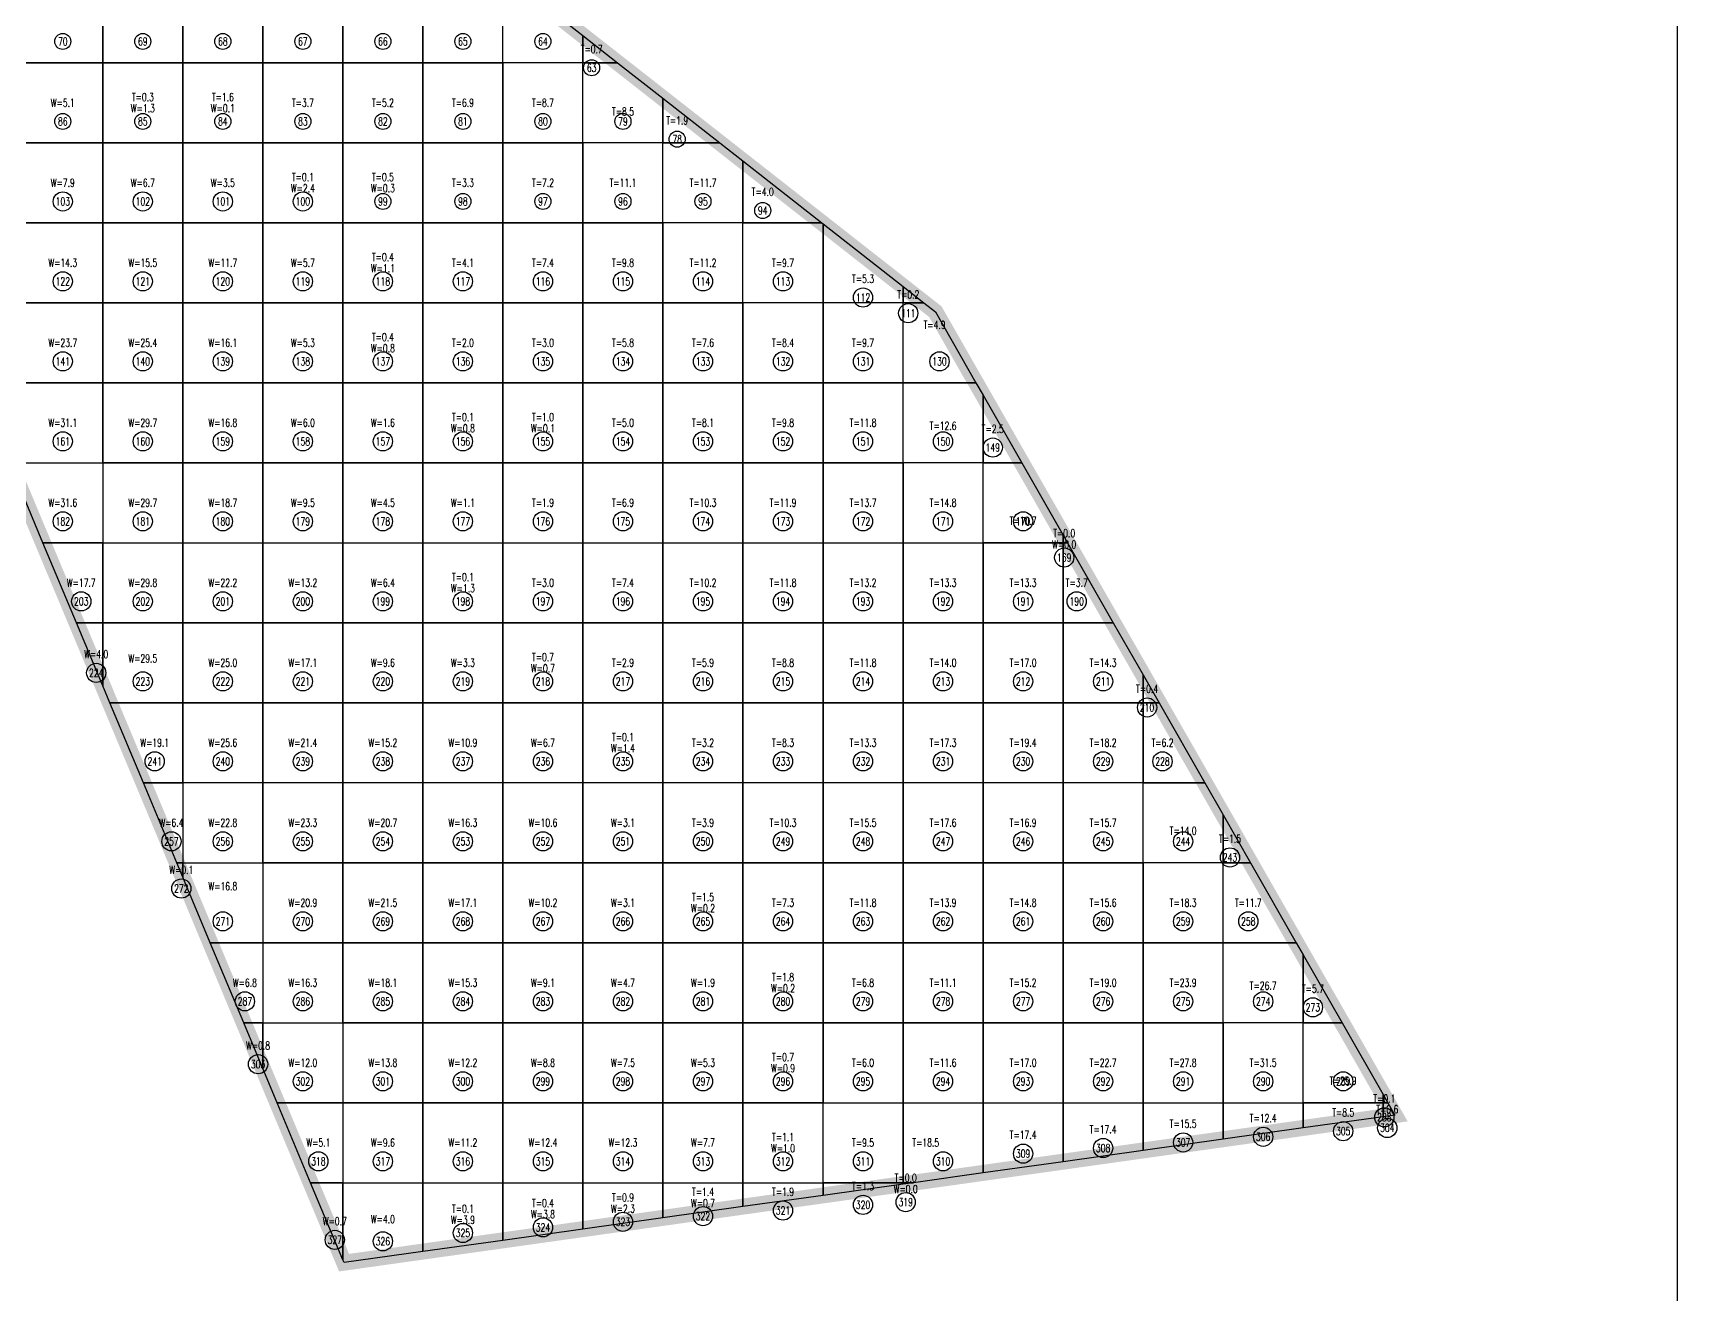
# Model space of a CAD drawing. Extents: x 4283 to 40403, y 1134 to 1764.
# Drawn here: x 12807.8 to 12893.5, y 1575.3 to 1641 of the extents above; entities that cross this region are included whole.
import ezdxf
from ezdxf.enums import TextEntityAlignment as Align

# ---------------------------------------------------------------- set-up
doc = ezdxf.new("R2010")
doc.units = 0
for name, color, linetype in [('tdz_14-1方格网', 2, 'Continuous'), ('tdz_14-1方格网计算', 7, 'Continuous'), ('tdz_土方计算图', 7, 'Continuous'), ('tdz_格田', 6, 'Continuous')]:
    doc.layers.add(name, color=color, linetype=linetype)
doc.styles.add('GLandNum', font='txt_____.ttf', dxfattribs={"width": 0.7, "height": 0.5})

msp = doc.modelspace()

# ---------------------------------------------------------------- linework, layer by layer
at = {"layer": 'tdz_14-1方格网', "linetype": 'Continuous'}
for points in [[(12807.322, 1643.579, 2840.666), (12807.322, 1639.413, 2840.784), (12811.489, 1639.413, 2840.439), (12811.489, 1643.579, 2840.263)], [(12811.489, 1643.579, 2840.263), (12811.489, 1639.413, 2840.439), (12815.656, 1639.413, 2840.167), (12815.656, 1643.579, 2839.931)], [(12815.656, 1643.579, 2839.931), (12815.656, 1639.413, 2840.167), (12819.822, 1639.413, 2839.972), (12819.822, 1643.579, 2839.815)], [(12819.822, 1643.579, 2839.815), (12819.822, 1639.413, 2839.972), (12823.989, 1639.413, 2839.722), (12823.989, 1643.579, 2839.669)], [(12823.989, 1643.579, 2839.669), (12823.989, 1639.413, 2839.722), (12828.156, 1639.413, 2839.494), (12828.156, 1643.579, 2839.309)], [(12828.156, 1643.579, 2839.309), (12828.156, 1639.413, 2839.494), (12832.322, 1639.413, 2839.342), (12832.322, 1643.579, 2839.23)], [(12836.489, 1640.828, 2839.256), (12836.489, 1639.413, 2839.215), (12832.322, 1639.413, 2839.342), (12832.322, 1643.579, 2839.23), (12832.979, 1643.579, 2839.288)], [(12838.295, 1639.413, 2839.23), (12836.489, 1639.413, 2839.215), (12836.489, 1640.828, 2839.256)], [(12807.322, 1639.413, 2840.784), (12807.322, 1635.246, 2840.942), (12811.489, 1635.246, 2840.775), (12811.489, 1639.413, 2840.439)], [(12811.489, 1639.413, 2840.439), (12811.489, 1635.246, 2840.775), (12815.656, 1635.246, 2840.502), (12815.656, 1639.413, 2840.167)], [(12815.656, 1639.413, 2840.167), (12815.656, 1635.246, 2840.502), (12819.822, 1635.246, 2840.26), (12819.822, 1639.413, 2839.972)], [(12819.822, 1639.413, 2839.972), (12819.822, 1635.246, 2840.26), (12823.989, 1635.246, 2840.135), (12823.989, 1639.413, 2839.722)], [(12823.989, 1639.413, 2839.722), (12823.989, 1635.246, 2840.135), (12828.156, 1635.246, 2839.988), (12828.156, 1639.413, 2839.494)], [(12828.156, 1639.413, 2839.494), (12828.156, 1635.246, 2839.988), (12832.322, 1635.246, 2839.729), (12832.322, 1639.413, 2839.342)], [(12832.322, 1639.413, 2839.342), (12832.322, 1635.246, 2839.729), (12836.489, 1635.246, 2839.469), (12836.489, 1639.413, 2839.215)], [(12840.656, 1637.562, 2839.227), (12840.656, 1635.246, 2839.201), (12836.489, 1635.246, 2839.469), (12836.489, 1639.413, 2839.215), (12838.295, 1639.413, 2839.23)], [(12843.611, 1635.246, 2839.215), (12840.656, 1635.246, 2839.201), (12840.656, 1637.562, 2839.227)], [(12807.322, 1635.246, 2840.942), (12807.322, 1631.079, 2841.167), (12811.489, 1631.079, 2841.09), (12811.489, 1635.246, 2840.775)], [(12811.489, 1635.246, 2840.775), (12811.489, 1631.079, 2841.09), (12815.656, 1631.079, 2840.896), (12815.656, 1635.246, 2840.502)], [(12815.656, 1635.246, 2840.502), (12815.656, 1631.079, 2840.896), (12819.822, 1631.079, 2840.716), (12819.822, 1635.246, 2840.26)], [(12819.822, 1635.246, 2840.26), (12819.822, 1631.079, 2840.716), (12823.989, 1631.079, 2840.448), (12823.989, 1635.246, 2840.135)], [(12823.989, 1635.246, 2840.135), (12823.989, 1631.079, 2840.448), (12828.156, 1631.079, 2840.133), (12828.156, 1635.246, 2839.988)], [(12828.156, 1635.246, 2839.988), (12828.156, 1631.079, 2840.133), (12832.322, 1631.079, 2839.849), (12832.322, 1635.246, 2839.729)], [(12832.322, 1635.246, 2839.729), (12832.322, 1631.079, 2839.849), (12836.489, 1631.079, 2839.571), (12836.489, 1635.246, 2839.469)], [(12836.489, 1635.246, 2839.469), (12836.489, 1631.079, 2839.571), (12840.656, 1631.079, 2839.302), (12840.656, 1635.246, 2839.201)], [(12844.822, 1634.296, 2839.211), (12844.822, 1631.079, 2839.172), (12840.656, 1631.079, 2839.302), (12840.656, 1635.246, 2839.201), (12843.611, 1635.246, 2839.215)], [(12848.926, 1631.079, 2839.194), (12844.822, 1631.079, 2839.172), (12844.822, 1634.296, 2839.211)], [(12807.322, 1631.079, 2841.167), (12807.322, 1626.913, 2841.622), (12811.489, 1626.913, 2841.606), (12811.489, 1631.079, 2841.09)], [(12811.489, 1631.079, 2841.09), (12811.489, 1626.913, 2841.606), (12815.656, 1626.913, 2841.503), (12815.656, 1631.079, 2840.896)], [(12815.656, 1631.079, 2840.896), (12815.656, 1626.913, 2841.503), (12819.822, 1626.913, 2840.923), (12819.822, 1631.079, 2840.716)], [(12819.822, 1631.079, 2840.716), (12819.822, 1626.913, 2840.923), (12823.989, 1626.913, 2840.593), (12823.989, 1631.079, 2840.448)], [(12823.989, 1631.079, 2840.448), (12823.989, 1626.913, 2840.593), (12828.156, 1626.913, 2840.278), (12828.156, 1631.079, 2840.133)], [(12828.156, 1631.079, 2840.133), (12828.156, 1626.913, 2840.278), (12832.322, 1626.913, 2839.998), (12832.322, 1631.079, 2839.849)], [(12832.322, 1631.079, 2839.849), (12832.322, 1626.913, 2839.998), (12836.489, 1626.913, 2839.842), (12836.489, 1631.079, 2839.571)], [(12836.489, 1631.079, 2839.571), (12836.489, 1626.913, 2839.842), (12840.656, 1626.913, 2839.663), (12840.656, 1631.079, 2839.302)], [(12840.656, 1631.079, 2839.302), (12840.656, 1626.913, 2839.663), (12844.822, 1626.913, 2839.501), (12844.822, 1631.079, 2839.172)], [(12848.989, 1631.03, 2839.194), (12848.989, 1626.913, 2839.401), (12844.822, 1626.913, 2839.501), (12844.822, 1631.079, 2839.172), (12848.926, 1631.079, 2839.194)], [(12853.156, 1627.764, 2839.178), (12853.156, 1626.913, 2839.199), (12848.989, 1626.913, 2839.401), (12848.989, 1631.03, 2839.194)], [(12854.242, 1626.913, 2839.174), (12853.156, 1626.913, 2839.199), (12853.156, 1627.764, 2839.178)], [(12807.322, 1626.913, 2841.622), (12807.322, 1622.746, 2842.031), (12811.489, 1622.746, 2842.153), (12811.489, 1626.913, 2841.606)], [(12811.489, 1626.913, 2841.606), (12811.489, 1622.746, 2842.153), (12815.656, 1622.746, 2841.816), (12815.656, 1626.913, 2841.503)], [(12815.656, 1626.913, 2841.503), (12815.656, 1622.746, 2841.816), (12819.822, 1622.746, 2841.038), (12819.822, 1626.913, 2840.923)], [(12819.822, 1626.913, 2840.923), (12819.822, 1622.746, 2841.038), (12823.989, 1622.746, 2840.734), (12823.989, 1626.913, 2840.593)], [(12823.989, 1626.913, 2840.593), (12823.989, 1622.746, 2840.734), (12828.156, 1622.746, 2840.468), (12828.156, 1626.913, 2840.278)], [(12828.156, 1626.913, 2840.278), (12828.156, 1622.746, 2840.468), (12832.322, 1622.746, 2840.423), (12832.322, 1626.913, 2839.998)], [(12832.322, 1626.913, 2839.998), (12832.322, 1622.746, 2840.423), (12836.489, 1622.746, 2840.169), (12836.489, 1626.913, 2839.842)], [(12836.489, 1626.913, 2839.842), (12836.489, 1622.746, 2840.169), (12840.656, 1622.746, 2839.903), (12840.656, 1626.913, 2839.663)], [(12840.656, 1626.913, 2839.663), (12840.656, 1622.746, 2839.903), (12844.822, 1622.746, 2839.713), (12844.822, 1626.913, 2839.501)], [(12844.822, 1626.913, 2839.501), (12844.822, 1622.746, 2839.713), (12848.989, 1622.746, 2839.502), (12848.989, 1626.913, 2839.401)], [(12848.989, 1626.913, 2839.401), (12848.989, 1622.746, 2839.502), (12853.156, 1622.746, 2839.289), (12853.156, 1626.913, 2839.199)], [(12853.156, 1626.913, 2839.199), (12854.242, 1626.913, 2839.174), (12854.838, 1626.446, 2839.172), (12856.953, 1622.746, 2839.237), (12853.156, 1622.746, 2839.289)], [(12807.322, 1622.746, 2842.031), (12807.322, 1618.579, 2842.409), (12811.489, 1618.579, 2842.461), (12811.489, 1622.746, 2842.153)], [(12811.489, 1622.746, 2842.153), (12811.489, 1618.579, 2842.461), (12815.656, 1618.579, 2841.891), (12815.656, 1622.746, 2841.816)], [(12815.656, 1622.746, 2841.816), (12815.656, 1618.579, 2841.891), (12819.822, 1618.579, 2841.298), (12819.822, 1622.746, 2841.038)], [(12819.822, 1622.746, 2841.038), (12819.822, 1618.579, 2841.298), (12823.989, 1618.579, 2840.972), (12823.989, 1622.746, 2840.734)], [(12823.989, 1622.746, 2840.734), (12823.989, 1618.579, 2840.972), (12828.156, 1618.579, 2840.759), (12828.156, 1622.746, 2840.468)], [(12828.156, 1622.746, 2840.468), (12828.156, 1618.579, 2840.759), (12832.322, 1618.579, 2840.571), (12832.322, 1622.746, 2840.423)], [(12832.322, 1622.746, 2840.423), (12832.322, 1618.579, 2840.571), (12836.489, 1618.579, 2840.287), (12836.489, 1622.746, 2840.169)], [(12836.489, 1622.746, 2840.169), (12836.489, 1618.579, 2840.287), (12840.656, 1618.579, 2839.986), (12840.656, 1622.746, 2839.903)], [(12840.656, 1622.746, 2839.903), (12840.656, 1618.579, 2839.986), (12844.822, 1618.579, 2839.785), (12844.822, 1622.746, 2839.713)], [(12844.822, 1622.746, 2839.713), (12844.822, 1618.579, 2839.785), (12848.989, 1618.579, 2839.595), (12848.989, 1622.746, 2839.502)], [(12848.989, 1622.746, 2839.502), (12848.989, 1618.579, 2839.595), (12853.156, 1618.579, 2839.386), (12853.156, 1622.746, 2839.289)], [(12857.322, 1622.1, 2839.247), (12857.322, 1618.579, 2839.165), (12853.156, 1618.579, 2839.386), (12853.156, 1622.746, 2839.289), (12856.953, 1622.746, 2839.237)], [(12859.336, 1618.579, 2839.31), (12857.322, 1618.579, 2839.165), (12857.322, 1622.1, 2839.247)], [(12807.322, 1616.928, 2842.517), (12807.322, 1618.579, 2842.409), (12811.489, 1618.579, 2842.461), (12811.489, 1614.413, 2842.5), (12808.374, 1614.413, 2842.592)], [(12811.489, 1618.579, 2842.461), (12811.489, 1614.413, 2842.5), (12815.656, 1614.413, 2842.125), (12815.656, 1618.579, 2841.891)], [(12815.656, 1618.579, 2841.891), (12815.656, 1614.413, 2842.125), (12819.822, 1614.413, 2841.641), (12819.822, 1618.579, 2841.298)], [(12819.822, 1618.579, 2841.298), (12819.822, 1614.413, 2841.641), (12823.989, 1614.413, 2841.262), (12823.989, 1618.579, 2840.972)], [(12823.989, 1618.579, 2840.972), (12823.989, 1614.413, 2841.262), (12828.156, 1614.413, 2840.951), (12828.156, 1618.579, 2840.759)], [(12828.156, 1618.579, 2840.759), (12828.156, 1614.413, 2840.951), (12832.322, 1614.413, 2840.67), (12832.322, 1618.579, 2840.571)], [(12832.322, 1618.579, 2840.571), (12832.322, 1614.413, 2840.67), (12836.489, 1614.413, 2840.41), (12836.489, 1618.579, 2840.287)], [(12836.489, 1618.579, 2840.287), (12836.489, 1614.413, 2840.41), (12840.656, 1614.413, 2840.077), (12840.656, 1618.579, 2839.986)], [(12840.656, 1618.579, 2839.986), (12840.656, 1614.413, 2840.077), (12844.822, 1614.413, 2839.901), (12844.822, 1618.579, 2839.785)], [(12844.822, 1618.579, 2839.785), (12844.822, 1614.413, 2839.901), (12848.989, 1614.413, 2839.697), (12848.989, 1618.579, 2839.595)], [(12848.989, 1618.579, 2839.595), (12848.989, 1614.413, 2839.697), (12853.156, 1614.413, 2839.513), (12853.156, 1618.579, 2839.386)], [(12853.156, 1618.579, 2839.386), (12853.156, 1614.413, 2839.513), (12857.322, 1614.413, 2839.42), (12857.322, 1618.579, 2839.165)], [(12861.489, 1614.813, 2839.376), (12861.489, 1614.413, 2839.374), (12857.322, 1614.413, 2839.42), (12857.322, 1618.579, 2839.165), (12859.336, 1618.579, 2839.31)], [(12861.718, 1614.413, 2839.383), (12861.489, 1614.413, 2839.374), (12861.489, 1614.813, 2839.376)], [(12808.374, 1614.413, 2842.592), (12811.489, 1614.413, 2842.5), (12811.489, 1610.246, 2842.624), (12810.116, 1610.246, 2842.676)], [(12811.489, 1610.246, 2842.624), (12811.489, 1614.413, 2842.5), (12815.656, 1614.413, 2842.125), (12815.656, 1610.246, 2842.403)], [(12815.656, 1610.246, 2842.403), (12815.656, 1614.413, 2842.125), (12819.822, 1614.413, 2841.641), (12819.822, 1610.246, 2841.925)], [(12819.822, 1610.246, 2841.925), (12819.822, 1614.413, 2841.641), (12823.989, 1614.413, 2841.262), (12823.989, 1610.246, 2841.51)], [(12823.989, 1610.246, 2841.51), (12823.989, 1614.413, 2841.262), (12828.156, 1614.413, 2840.951), (12828.156, 1610.246, 2841.144)], [(12828.156, 1610.246, 2841.144), (12828.156, 1614.413, 2840.951), (12832.322, 1614.413, 2840.67), (12832.322, 1610.246, 2840.858)], [(12832.322, 1610.246, 2840.858), (12832.322, 1614.413, 2840.67), (12836.489, 1614.413, 2840.41), (12836.489, 1610.246, 2840.562)], [(12836.489, 1610.246, 2840.562), (12836.489, 1614.413, 2840.41), (12840.656, 1614.413, 2840.077), (12840.656, 1610.246, 2840.309)], [(12840.656, 1610.246, 2840.309), (12840.656, 1614.413, 2840.077), (12844.822, 1614.413, 2839.901), (12844.822, 1610.246, 2840.147)], [(12844.822, 1610.246, 2840.147), (12844.822, 1614.413, 2839.901), (12848.989, 1614.413, 2839.697), (12848.989, 1610.246, 2839.917)], [(12848.989, 1610.246, 2839.917), (12848.989, 1614.413, 2839.697), (12853.156, 1614.413, 2839.513), (12853.156, 1610.246, 2839.785)], [(12853.156, 1610.246, 2839.785), (12853.156, 1614.413, 2839.513), (12857.322, 1614.413, 2839.42), (12857.322, 1610.246, 2839.627)], [(12857.322, 1610.246, 2839.627), (12857.322, 1614.413, 2839.42), (12861.489, 1614.413, 2839.374), (12861.489, 1610.246, 2839.364)], [(12861.489, 1614.413, 2839.374), (12861.718, 1614.413, 2839.383), (12864.1, 1610.246, 2839.456), (12861.489, 1610.246, 2839.364)], [(12810.116, 1610.246, 2842.676), (12811.489, 1610.246, 2842.624), (12811.489, 1606.961, 2842.677)], [(12811.489, 1606.961, 2842.677), (12811.489, 1610.246, 2842.624), (12815.656, 1610.246, 2842.403), (12815.656, 1606.079, 2842.566), (12811.858, 1606.079, 2842.658)], [(12815.656, 1606.079, 2842.566), (12815.656, 1610.246, 2842.403), (12819.822, 1610.246, 2841.925), (12819.822, 1606.079, 2842.237)], [(12819.822, 1606.079, 2842.237), (12819.822, 1610.246, 2841.925), (12823.989, 1610.246, 2841.51), (12823.989, 1606.079, 2841.845)], [(12823.989, 1606.079, 2841.845), (12823.989, 1610.246, 2841.51), (12828.156, 1610.246, 2841.144), (12828.156, 1606.079, 2841.455)], [(12828.156, 1606.079, 2841.455), (12828.156, 1610.246, 2841.144), (12832.322, 1610.246, 2840.858), (12832.322, 1606.079, 2841.204)], [(12832.322, 1606.079, 2841.204), (12832.322, 1610.246, 2840.858), (12836.489, 1610.246, 2840.562), (12836.489, 1606.079, 2840.932)], [(12836.489, 1606.079, 2840.932), (12836.489, 1610.246, 2840.562), (12840.656, 1610.246, 2840.309), (12840.656, 1606.079, 2840.728)], [(12840.656, 1606.079, 2840.728), (12840.656, 1610.246, 2840.309), (12844.822, 1610.246, 2840.147), (12844.822, 1606.079, 2840.481)], [(12844.822, 1606.079, 2840.481), (12844.822, 1610.246, 2840.147), (12848.989, 1610.246, 2839.917), (12848.989, 1606.079, 2840.181)], [(12848.989, 1606.079, 2840.181), (12848.989, 1610.246, 2839.917), (12853.156, 1610.246, 2839.785), (12853.156, 1606.079, 2839.887)], [(12853.156, 1606.079, 2839.887), (12853.156, 1610.246, 2839.785), (12857.322, 1610.246, 2839.627), (12857.322, 1606.079, 2839.619)], [(12857.322, 1606.079, 2839.619), (12857.322, 1610.246, 2839.627), (12861.489, 1610.246, 2839.364), (12861.489, 1606.079, 2839.352)], [(12865.656, 1607.526, 2839.503), (12865.656, 1606.079, 2839.396), (12861.489, 1606.079, 2839.352), (12861.489, 1610.246, 2839.364), (12864.1, 1610.246, 2839.456)], [(12866.483, 1606.079, 2839.529), (12865.656, 1606.079, 2839.396), (12865.656, 1607.526, 2839.503)], [(12811.858, 1606.079, 2842.658), (12815.656, 1606.079, 2842.566), (12815.656, 1601.913, 2842.571), (12813.6, 1601.913, 2842.613)], [(12815.656, 1601.913, 2842.571), (12815.656, 1606.079, 2842.566), (12819.822, 1606.079, 2842.237), (12819.822, 1601.913, 2842.501)], [(12819.822, 1601.913, 2842.501), (12819.822, 1606.079, 2842.237), (12823.989, 1606.079, 2841.845), (12823.989, 1601.913, 2842.173)], [(12823.989, 1601.913, 2842.173), (12823.989, 1606.079, 2841.845), (12828.156, 1606.079, 2841.455), (12828.156, 1601.913, 2841.898)], [(12828.156, 1601.913, 2841.898), (12828.156, 1606.079, 2841.455), (12832.322, 1606.079, 2841.204), (12832.322, 1601.913, 2841.679)], [(12832.322, 1601.913, 2841.679), (12832.322, 1606.079, 2841.204), (12836.489, 1606.079, 2840.932), (12836.489, 1601.913, 2841.311)], [(12836.489, 1601.913, 2841.311), (12836.489, 1606.079, 2840.932), (12840.656, 1606.079, 2840.728), (12840.656, 1601.913, 2840.914)], [(12840.656, 1601.913, 2840.914), (12840.656, 1606.079, 2840.728), (12844.822, 1606.079, 2840.481), (12844.822, 1601.913, 2840.563)], [(12844.822, 1601.913, 2840.563), (12844.822, 1606.079, 2840.481), (12848.989, 1606.079, 2840.181), (12848.989, 1601.913, 2840.233)], [(12848.989, 1601.913, 2840.233), (12848.989, 1606.079, 2840.181), (12853.156, 1606.079, 2839.887), (12853.156, 1601.913, 2839.932)], [(12853.156, 1601.913, 2839.932), (12853.156, 1606.079, 2839.887), (12857.322, 1606.079, 2839.619), (12857.322, 1601.913, 2839.709)], [(12857.322, 1601.913, 2839.709), (12857.322, 1606.079, 2839.619), (12861.489, 1606.079, 2839.352), (12861.489, 1601.913, 2839.624)], [(12861.489, 1601.913, 2839.624), (12861.489, 1606.079, 2839.352), (12865.656, 1606.079, 2839.396), (12865.656, 1601.913, 2839.544)], [(12865.656, 1606.079, 2839.396), (12866.483, 1606.079, 2839.529), (12868.865, 1601.913, 2839.602), (12865.656, 1601.913, 2839.544)], [(12813.6, 1601.913, 2842.613), (12815.656, 1601.913, 2842.571), (12815.656, 1597.746, 2842.59), (12815.341, 1597.746, 2842.597)], [(12815.656, 1601.913, 2842.571), (12815.656, 1597.746, 2842.59), (12819.822, 1597.746, 2842.503), (12819.822, 1601.913, 2842.501)], [(12819.822, 1601.913, 2842.501), (12819.822, 1597.746, 2842.503), (12823.989, 1597.746, 2842.494), (12823.989, 1601.913, 2842.173)], [(12823.989, 1601.913, 2842.173), (12823.989, 1597.746, 2842.494), (12828.156, 1597.746, 2842.198), (12828.156, 1601.913, 2841.898)], [(12828.156, 1601.913, 2841.898), (12828.156, 1597.746, 2842.198), (12832.322, 1597.746, 2841.856), (12832.322, 1601.913, 2841.679)], [(12832.322, 1601.913, 2841.679), (12832.322, 1597.746, 2841.856), (12836.489, 1597.746, 2841.463), (12836.489, 1601.913, 2841.311)], [(12836.489, 1601.913, 2841.311), (12836.489, 1597.746, 2841.463), (12840.656, 1597.746, 2841.065), (12840.656, 1601.913, 2840.914)], [(12840.656, 1601.913, 2840.914), (12840.656, 1597.746, 2841.065), (12844.822, 1597.746, 2840.717), (12844.822, 1601.913, 2840.563)], [(12844.822, 1601.913, 2840.563), (12844.822, 1597.746, 2840.717), (12848.989, 1597.746, 2840.346), (12848.989, 1601.913, 2840.233)], [(12848.989, 1601.913, 2840.233), (12848.989, 1597.746, 2840.346), (12853.156, 1597.746, 2840.087), (12853.156, 1601.913, 2839.932)], [(12853.156, 1601.913, 2839.932), (12853.156, 1597.746, 2840.087), (12857.322, 1597.746, 2840.035), (12857.322, 1601.913, 2839.709)], [(12857.322, 1601.913, 2839.709), (12857.322, 1597.746, 2840.035), (12861.489, 1597.746, 2839.938), (12861.489, 1601.913, 2839.624)], [(12861.489, 1601.913, 2839.624), (12861.489, 1597.746, 2839.938), (12865.656, 1597.746, 2839.799), (12865.656, 1601.913, 2839.544)], [(12869.822, 1600.239, 2839.629), (12869.822, 1597.746, 2839.562), (12865.656, 1597.746, 2839.799), (12865.656, 1601.913, 2839.544), (12868.865, 1601.913, 2839.602)], [(12871.248, 1597.746, 2839.562), (12869.822, 1597.746, 2839.562), (12869.822, 1600.239, 2839.629)], [(12815.341, 1597.746, 2842.597), (12815.656, 1597.746, 2842.59), (12815.656, 1596.994, 2842.593)], [(12815.656, 1596.994, 2842.593), (12815.656, 1597.746, 2842.59), (12819.822, 1597.746, 2842.503), (12819.822, 1593.579, 2842.523), (12817.083, 1593.579, 2842.579)], [(12819.822, 1597.746, 2842.503), (12819.822, 1593.579, 2842.523), (12823.989, 1593.579, 2842.503), (12823.989, 1597.746, 2842.494)], [(12823.989, 1597.746, 2842.494), (12823.989, 1593.579, 2842.503), (12828.156, 1593.579, 2842.347), (12828.156, 1597.746, 2842.198)], [(12828.156, 1597.746, 2842.198), (12828.156, 1593.579, 2842.347), (12832.322, 1593.579, 2841.989), (12832.322, 1597.746, 2841.856)], [(12832.322, 1597.746, 2841.856), (12832.322, 1593.579, 2841.989), (12836.489, 1593.579, 2841.616), (12836.489, 1597.746, 2841.463)], [(12836.489, 1597.746, 2841.463), (12836.489, 1593.579, 2841.616), (12840.656, 1593.579, 2841.347), (12840.656, 1597.746, 2841.065)], [(12840.656, 1597.746, 2841.065), (12840.656, 1593.579, 2841.347), (12844.822, 1593.579, 2841.078), (12844.822, 1597.746, 2840.717)], [(12844.822, 1597.746, 2840.717), (12844.822, 1593.579, 2841.078), (12848.989, 1593.579, 2840.781), (12848.989, 1597.746, 2840.346)], [(12848.989, 1597.746, 2840.346), (12848.989, 1593.579, 2840.781), (12853.156, 1593.579, 2840.542), (12853.156, 1597.746, 2840.087)], [(12853.156, 1597.746, 2840.087), (12853.156, 1593.579, 2840.542), (12857.322, 1593.579, 2840.262), (12857.322, 1597.746, 2840.035)], [(12857.322, 1597.746, 2840.035), (12857.322, 1593.579, 2840.262), (12861.489, 1593.579, 2840.013), (12861.489, 1597.746, 2839.938)], [(12861.489, 1597.746, 2839.938), (12861.489, 1593.579, 2840.013), (12865.656, 1593.579, 2839.839), (12865.656, 1597.746, 2839.799)], [(12865.656, 1597.746, 2839.799), (12865.656, 1593.579, 2839.839), (12869.822, 1593.579, 2839.472), (12869.822, 1597.746, 2839.562)], [(12869.822, 1597.746, 2839.562), (12871.248, 1597.746, 2839.562), (12873.63, 1593.579, 2839.437), (12869.822, 1593.579, 2839.472)], [(12817.083, 1593.579, 2842.579), (12819.822, 1593.579, 2842.523), (12819.822, 1589.413, 2842.542), (12818.825, 1589.413, 2842.562)], [(12819.822, 1593.579, 2842.523), (12819.822, 1589.413, 2842.542), (12823.989, 1589.413, 2842.504), (12823.989, 1593.579, 2842.503)], [(12823.989, 1593.579, 2842.503), (12823.989, 1589.413, 2842.504), (12828.156, 1589.413, 2842.4), (12828.156, 1593.579, 2842.347)], [(12828.156, 1593.579, 2842.347), (12828.156, 1589.413, 2842.4), (12832.322, 1589.413, 2842.077), (12832.322, 1593.579, 2841.989)], [(12832.322, 1593.579, 2841.989), (12832.322, 1589.413, 2842.077), (12836.489, 1589.413, 2841.752), (12836.489, 1593.579, 2841.616)], [(12836.489, 1593.579, 2841.616), (12836.489, 1589.413, 2841.752), (12840.656, 1589.413, 2841.575), (12840.656, 1593.579, 2841.347)], [(12840.656, 1593.579, 2841.347), (12840.656, 1589.413, 2841.575), (12844.822, 1589.413, 2841.396), (12844.822, 1593.579, 2841.078)], [(12844.822, 1593.579, 2841.078), (12844.822, 1589.413, 2841.396), (12848.989, 1589.413, 2841.046), (12848.989, 1593.579, 2840.781)], [(12848.989, 1593.579, 2840.781), (12848.989, 1589.413, 2841.046), (12853.156, 1589.413, 2840.718), (12853.156, 1593.579, 2840.542)], [(12853.156, 1593.579, 2840.542), (12853.156, 1589.413, 2840.718), (12857.322, 1589.413, 2840.437), (12857.322, 1593.579, 2840.262)], [(12857.322, 1593.579, 2840.262), (12857.322, 1589.413, 2840.437), (12861.489, 1589.413, 2840.151), (12861.489, 1593.579, 2840.013)], [(12861.489, 1593.579, 2840.013), (12861.489, 1589.413, 2840.151), (12865.656, 1589.413, 2839.797), (12865.656, 1593.579, 2839.839)], [(12865.656, 1593.579, 2839.839), (12865.656, 1589.413, 2839.797), (12869.822, 1589.413, 2839.473), (12869.822, 1593.579, 2839.472)], [(12873.989, 1592.951, 2839.418), (12873.989, 1589.413, 2839.234), (12869.822, 1589.413, 2839.473), (12869.822, 1593.579, 2839.472), (12873.63, 1593.579, 2839.437)], [(12876.012, 1589.413, 2839.312), (12873.989, 1589.413, 2839.234), (12873.989, 1592.951, 2839.418)], [(12818.825, 1589.413, 2842.562), (12819.822, 1589.413, 2842.542), (12819.822, 1587.027, 2842.552)], [(12819.822, 1587.027, 2842.552), (12819.822, 1589.413, 2842.542), (12823.989, 1589.413, 2842.504), (12823.989, 1585.246, 2842.507), (12820.567, 1585.246, 2842.546)], [(12823.989, 1589.413, 2842.504), (12823.989, 1585.246, 2842.507), (12828.156, 1585.246, 2842.427), (12828.156, 1589.413, 2842.4)], [(12828.156, 1589.413, 2842.4), (12828.156, 1585.246, 2842.427), (12832.322, 1585.246, 2842.167), (12832.322, 1589.413, 2842.077)], [(12832.322, 1589.413, 2842.077), (12832.322, 1585.246, 2842.167), (12836.489, 1585.246, 2842.07), (12836.489, 1589.413, 2841.752)], [(12836.489, 1589.413, 2841.752), (12836.489, 1585.246, 2842.07), (12840.656, 1585.246, 2841.937), (12840.656, 1589.413, 2841.575)], [(12840.656, 1589.413, 2841.575), (12840.656, 1585.246, 2841.937), (12844.822, 1585.246, 2841.571), (12844.822, 1589.413, 2841.396)], [(12844.822, 1589.413, 2841.396), (12844.822, 1585.246, 2841.571), (12848.989, 1585.246, 2841.229), (12848.989, 1589.413, 2841.046)], [(12848.989, 1589.413, 2841.046), (12848.989, 1585.246, 2841.229), (12853.156, 1585.246, 2840.865), (12853.156, 1589.413, 2840.718)], [(12853.156, 1589.413, 2840.718), (12853.156, 1585.246, 2840.865), (12857.322, 1585.246, 2840.537), (12857.322, 1589.413, 2840.437)], [(12857.322, 1589.413, 2840.437), (12857.322, 1585.246, 2840.537), (12861.489, 1585.246, 2840.165), (12861.489, 1589.413, 2840.151)], [(12861.489, 1589.413, 2840.151), (12861.489, 1585.246, 2840.165), (12865.656, 1585.246, 2839.851), (12865.656, 1589.413, 2839.797)], [(12865.656, 1589.413, 2839.797), (12865.656, 1585.246, 2839.851), (12869.822, 1585.246, 2839.606), (12869.822, 1589.413, 2839.473)], [(12869.822, 1589.413, 2839.473), (12869.822, 1585.246, 2839.606), (12873.989, 1585.246, 2839.371), (12873.989, 1589.413, 2839.234)], [(12878.156, 1585.664, 2839.198), (12878.156, 1585.246, 2839.167), (12873.989, 1585.246, 2839.371), (12873.989, 1589.413, 2839.234), (12876.012, 1589.413, 2839.312)], [(12878.395, 1585.246, 2839.186), (12878.156, 1585.246, 2839.167), (12878.156, 1585.664, 2839.198)], [(12820.567, 1585.246, 2842.546), (12823.989, 1585.246, 2842.507), (12823.989, 1581.079, 2842.509), (12822.309, 1581.079, 2842.528)], [(12823.989, 1585.246, 2842.507), (12823.989, 1581.079, 2842.509), (12828.156, 1581.079, 2842.503), (12828.156, 1585.246, 2842.427)], [(12828.156, 1585.246, 2842.427), (12828.156, 1581.079, 2842.503), (12832.322, 1581.079, 2842.502), (12832.322, 1585.246, 2842.167)], [(12832.322, 1585.246, 2842.167), (12832.322, 1581.079, 2842.502), (12836.489, 1581.079, 2842.466), (12836.489, 1585.246, 2842.07)], [(12836.489, 1585.246, 2842.07), (12836.489, 1581.079, 2842.466), (12840.656, 1581.079, 2842.17), (12840.656, 1585.246, 2841.937)], [(12840.656, 1585.246, 2841.937), (12840.656, 1581.079, 2842.17), (12844.822, 1581.079, 2841.782), (12844.822, 1585.246, 2841.571)], [(12844.822, 1585.246, 2841.571), (12844.822, 1581.079, 2841.782), (12848.989, 1581.079, 2841.273), (12848.989, 1585.246, 2841.229)], [(12848.989, 1581.079, 2841.273), (12848.989, 1585.246, 2841.229), (12853.156, 1585.246, 2840.865), (12853.156, 1581.079, 2840.696)], [(12853.708, 1581.079, 2840.662), (12853.156, 1581.079, 2840.696), (12853.156, 1585.246, 2840.865), (12857.322, 1585.246, 2840.537), (12857.322, 1581.587, 2840.437)], [(12857.322, 1581.587, 2840.437), (12857.322, 1585.246, 2840.537), (12861.489, 1585.246, 2840.165), (12861.489, 1582.172, 2840.177)], [(12861.489, 1582.172, 2840.177), (12861.489, 1585.246, 2840.165), (12865.656, 1585.246, 2839.851), (12865.656, 1582.758, 2839.923)], [(12865.656, 1582.758, 2839.923), (12865.656, 1585.246, 2839.851), (12869.822, 1585.246, 2839.606), (12869.822, 1583.343, 2839.682)], [(12869.822, 1583.343, 2839.682), (12869.822, 1585.246, 2839.606), (12873.989, 1585.246, 2839.371), (12873.989, 1583.929, 2839.443)], [(12873.989, 1583.929, 2839.443), (12873.989, 1585.246, 2839.371), (12878.156, 1585.246, 2839.167), (12878.156, 1584.514, 2839.202)], [(12878.156, 1585.246, 2839.167), (12878.395, 1585.246, 2839.186), (12878.764, 1584.6, 2839.167), (12878.156, 1584.514, 2839.202)], [(12822.309, 1581.079, 2842.528), (12823.989, 1581.079, 2842.509), (12823.989, 1577.06, 2842.512)], [(12823.989, 1577.06, 2842.512), (12823.989, 1581.079, 2842.509), (12828.156, 1581.079, 2842.503), (12828.156, 1577.489, 2842.256), (12824.051, 1576.913, 2842.512)], [(12828.156, 1577.489, 2842.256), (12828.156, 1581.079, 2842.503), (12832.322, 1581.079, 2842.502), (12832.322, 1578.075, 2841.996)], [(12832.322, 1578.075, 2841.996), (12832.322, 1581.079, 2842.502), (12836.489, 1581.079, 2842.466), (12836.489, 1578.66, 2841.736)], [(12836.489, 1578.66, 2841.736), (12836.489, 1581.079, 2842.466), (12840.656, 1581.079, 2842.17), (12840.656, 1579.246, 2841.476)], [(12840.656, 1579.246, 2841.476), (12840.656, 1581.079, 2842.17), (12844.822, 1581.079, 2841.782), (12844.822, 1579.831, 2841.216)], [(12844.822, 1579.831, 2841.216), (12844.822, 1581.079, 2841.782), (12848.989, 1581.079, 2841.273), (12848.989, 1580.416, 2840.956)], [(12848.989, 1580.416, 2840.956), (12848.989, 1581.079, 2841.273), (12853.156, 1581.079, 2840.696), (12853.156, 1581.002, 2840.697)], [(12853.156, 1581.079, 2840.696), (12853.708, 1581.079, 2840.662), (12853.156, 1581.002, 2840.697)]]:
    msp.add_polyline3d(points, close=True, dxfattribs=at)
at = {"layer": 'tdz_14-1方格网计算', "color": 7, "linetype": 'Continuous'}
for centre, radius in [((12809.406, 1640.524), 0.417), ((12813.572, 1640.524), 0.417), ((12817.739, 1640.524), 0.417), ((12821.906, 1640.524), 0.417), ((12826.072, 1640.524), 0.417), ((12830.239, 1640.524), 0.417), ((12834.406, 1640.524), 0.417), ((12836.941, 1639.148), 0.417), ((12809.406, 1636.357), 0.417), ((12813.572, 1636.357), 0.417), ((12817.739, 1636.357), 0.417), ((12821.906, 1636.357), 0.417), ((12826.072, 1636.357), 0.417), ((12830.239, 1636.357), 0.417), ((12834.406, 1636.357), 0.417), ((12838.572, 1636.357), 0.417), ((12841.394, 1635.432), 0.417), ((12809.406, 1632.19), 0.5), ((12813.572, 1632.19), 0.5), ((12817.739, 1632.19), 0.5), ((12821.906, 1632.19), 0.5), ((12826.072, 1632.19), 0.417), ((12830.239, 1632.19), 0.417), ((12834.406, 1632.19), 0.417), ((12838.572, 1632.19), 0.417), ((12842.739, 1632.19), 0.417), ((12845.848, 1631.716), 0.417), ((12809.406, 1628.024), 0.5), ((12813.572, 1628.024), 0.5), ((12817.739, 1628.024), 0.5), ((12821.906, 1628.024), 0.5), ((12826.072, 1628.024), 0.5), ((12830.239, 1628.024), 0.5), ((12834.406, 1628.024), 0.5), ((12838.572, 1628.024), 0.5), ((12842.739, 1628.024), 0.5), ((12846.906, 1628.024), 0.5), ((12851.072, 1627.183), 0.5), ((12853.427, 1626.366), 0.5), ((12809.406, 1623.857), 0.5), ((12813.572, 1623.857), 0.5), ((12817.739, 1623.857), 0.5), ((12821.906, 1623.857), 0.5), ((12826.072, 1623.857), 0.5), ((12830.239, 1623.857), 0.5), ((12834.406, 1623.857), 0.5), ((12838.572, 1623.857), 0.5), ((12842.739, 1623.857), 0.5), ((12846.906, 1623.857), 0.5), ((12851.072, 1623.857), 0.5), ((12855.054, 1623.857), 0.5), ((12809.406, 1619.69), 0.5), ((12813.572, 1619.69), 0.5), ((12817.739, 1619.69), 0.5), ((12821.906, 1619.69), 0.5), ((12826.072, 1619.69), 0.5), ((12830.239, 1619.69), 0.5), ((12834.406, 1619.69), 0.5), ((12838.572, 1619.69), 0.5), ((12842.739, 1619.69), 0.5), ((12846.906, 1619.69), 0.5), ((12851.072, 1619.69), 0.5), ((12855.239, 1619.69), 0.5), ((12857.826, 1619.368), 0.5), ((12809.406, 1615.524), 0.5), ((12813.572, 1615.524), 0.5), ((12817.739, 1615.524), 0.5), ((12821.906, 1615.524), 0.5), ((12826.072, 1615.524), 0.5), ((12830.239, 1615.524), 0.5), ((12834.406, 1615.524), 0.5), ((12838.572, 1615.524), 0.5), ((12842.739, 1615.524), 0.5), ((12846.906, 1615.524), 0.5), ((12851.072, 1615.524), 0.5), ((12855.239, 1615.524), 0.5), ((12859.406, 1615.524), 0.5), ((12861.546, 1613.641), 0.5), ((12810.367, 1611.357), 0.5), ((12813.572, 1611.357), 0.5), ((12817.739, 1611.357), 0.5), ((12821.906, 1611.357), 0.5), ((12826.072, 1611.357), 0.5), ((12830.239, 1611.357), 0.5), ((12834.406, 1611.357), 0.5), ((12838.572, 1611.357), 0.5), ((12842.739, 1611.357), 0.5), ((12846.906, 1611.357), 0.5), ((12851.072, 1611.357), 0.5), ((12855.239, 1611.357), 0.5), ((12859.406, 1611.357), 0.5), ((12862.199, 1611.357), 0.5), ((12811.146, 1607.631), 0.5), ((12813.572, 1607.19), 0.5), ((12817.739, 1607.19), 0.5), ((12821.906, 1607.19), 0.5), ((12826.072, 1607.19), 0.5), ((12830.239, 1607.19), 0.5), ((12834.406, 1607.19), 0.5), ((12838.572, 1607.19), 0.5), ((12842.739, 1607.19), 0.5), ((12846.906, 1607.19), 0.5), ((12851.072, 1607.19), 0.5), ((12855.239, 1607.19), 0.5), ((12859.406, 1607.19), 0.5), ((12863.572, 1607.19), 0.5), ((12865.862, 1605.83), 0.5), ((12814.192, 1603.024), 0.5), ((12817.739, 1603.024), 0.5), ((12821.906, 1603.024), 0.5), ((12826.072, 1603.024), 0.5), ((12830.239, 1603.024), 0.5), ((12834.406, 1603.024), 0.5), ((12838.572, 1603.024), 0.5), ((12842.739, 1603.024), 0.5), ((12846.906, 1603.024), 0.5), ((12851.072, 1603.024), 0.5), ((12855.239, 1603.024), 0.5), ((12859.406, 1603.024), 0.5), ((12863.572, 1603.024), 0.5), ((12866.665, 1603.024), 0.5), ((12815.063, 1598.857), 0.5), ((12817.739, 1598.857), 0.5), ((12821.906, 1598.857), 0.5), ((12826.072, 1598.857), 0.5), ((12830.239, 1598.857), 0.5), ((12834.406, 1598.857), 0.5), ((12838.572, 1598.857), 0.5), ((12842.739, 1598.857), 0.5), ((12846.906, 1598.857), 0.5), ((12851.072, 1598.857), 0.5), ((12855.239, 1598.857), 0.5), ((12859.406, 1598.857), 0.5), ((12863.572, 1598.857), 0.5), ((12867.739, 1598.857), 0.5), ((12870.179, 1598.02), 0.5), ((12815.577, 1596.398), 0.5), ((12817.739, 1594.69), 0.5), ((12821.906, 1594.69), 0.5), ((12826.072, 1594.69), 0.5), ((12830.239, 1594.69), 0.5), ((12834.406, 1594.69), 0.5), ((12838.572, 1594.69), 0.5), ((12842.739, 1594.69), 0.5), ((12846.906, 1594.69), 0.5), ((12851.072, 1594.69), 0.5), ((12855.239, 1594.69), 0.5), ((12859.406, 1594.69), 0.5), ((12863.572, 1594.69), 0.5), ((12867.739, 1594.69), 0.5), ((12871.131, 1594.69), 0.5), ((12818.888, 1590.524), 0.5), ((12821.906, 1590.524), 0.5), ((12826.072, 1590.524), 0.5), ((12830.239, 1590.524), 0.5), ((12834.406, 1590.524), 0.5), ((12838.572, 1590.524), 0.5), ((12842.739, 1590.524), 0.5), ((12846.906, 1590.524), 0.5), ((12851.072, 1590.524), 0.5), ((12855.239, 1590.524), 0.5), ((12859.406, 1590.524), 0.5), ((12863.572, 1590.524), 0.5), ((12867.739, 1590.524), 0.5), ((12871.906, 1590.524), 0.5), ((12874.495, 1590.21), 0.5), ((12819.573, 1587.248), 0.5), ((12821.906, 1586.357), 0.5), ((12826.072, 1586.357), 0.5), ((12830.239, 1586.357), 0.5), ((12834.406, 1586.357), 0.5), ((12838.572, 1586.357), 0.5), ((12842.739, 1586.357), 0.5), ((12846.906, 1586.357), 0.5), ((12851.072, 1586.357), 0.5), ((12855.239, 1586.357), 0.5), ((12859.406, 1586.357), 0.5), ((12863.572, 1586.357), 0.5), ((12867.739, 1586.357), 0.5), ((12871.906, 1586.357), 0.5), ((12876.072, 1586.357), 0.5), ((12878.215, 1584.483), 0.5), ((12871.906, 1583.469), 0.5), ((12876.072, 1583.761), 0.5), ((12878.368, 1583.929), 0.5), ((12859.406, 1582.591), 0.5), ((12863.572, 1582.883), 0.5), ((12867.739, 1583.176), 0.5), ((12822.714, 1582.19), 0.5), ((12826.072, 1582.19), 0.5), ((12830.239, 1582.19), 0.5), ((12834.406, 1582.19), 0.5), ((12838.572, 1582.19), 0.5), ((12842.739, 1582.19), 0.5), ((12846.906, 1582.19), 0.5), ((12851.072, 1582.19), 0.5), ((12855.239, 1582.19), 0.5), ((12851.072, 1579.922), 0.5), ((12853.294, 1580.068), 0.5), ((12838.572, 1579.044), 0.5), ((12842.739, 1579.337), 0.5), ((12846.906, 1579.629), 0.5), ((12830.239, 1578.459), 0.5), ((12834.406, 1578.751), 0.5), ((12823.569, 1578.098), 0.5), ((12826.072, 1578.024), 0.5)]:
    msp.add_circle(centre, radius, dxfattribs=at)
at = {"layer": 'tdz_土方计算图', "linetype": 'Continuous'}
msp.add_lwpolyline([(12893.46, 1674.092), (12893.46, 1514.092)], dxfattribs=at)
at = {"layer": 'tdz_格田', "linetype": 'Continuous', "lineweight": 60, "const_width": 0.833}
msp.add_lwpolyline([(12807.083, 1617.501), (12778.368, 1605.172), (12778.156, 1624.941), (12781.559, 1633.656), (12785.692, 1670.038), (12797.649, 1671.272), (12854.838, 1626.446), (12878.764, 1584.6), (12824.051, 1576.913)], close=True, dxfattribs=at)

# ---------------------------------------------------------------- texts
at = {"layer": 'tdz_14-1方格网计算', "color": 7, "linetype": 'Continuous', "style": 'GLandNum', "width": 0.7}
for s, p in [('70', (12809.406, 1640.524)), ('69', (12813.572, 1640.524)), ('68', (12817.739, 1640.524)), ('67', (12821.906, 1640.524)), ('66', (12826.072, 1640.524)), ('65', (12830.239, 1640.524)), ('64', (12834.406, 1640.524)), ('63', (12836.941, 1639.148)), ('86', (12809.406, 1636.357)), ('85', (12813.572, 1636.357)), ('84', (12817.739, 1636.357)), ('83', (12821.906, 1636.357)), ('82', (12826.072, 1636.357)), ('81', (12830.239, 1636.357)), ('80', (12834.406, 1636.357)), ('79', (12838.572, 1636.357)), ('78', (12841.394, 1635.432)), ('103', (12809.406, 1632.19)), ('102', (12813.572, 1632.19)), ('101', (12817.739, 1632.19)), ('100', (12821.906, 1632.19)), ('99', (12826.072, 1632.19)), ('98', (12830.239, 1632.19)), ('97', (12834.406, 1632.19)), ('96', (12838.572, 1632.19)), ('95', (12842.739, 1632.19)), ('94', (12845.848, 1631.716)), ('122', (12809.406, 1628.024)), ('121', (12813.572, 1628.024)), ('120', (12817.739, 1628.024)), ('119', (12821.906, 1628.024)), ('118', (12826.072, 1628.024)), ('117', (12830.239, 1628.024)), ('116', (12834.406, 1628.024)), ('115', (12838.572, 1628.024)), ('114', (12842.739, 1628.024)), ('113', (12846.906, 1628.024)), ('112', (12851.072, 1627.183)), ('111', (12853.427, 1626.366)), ('141', (12809.406, 1623.857)), ('140', (12813.572, 1623.857)), ('139', (12817.739, 1623.857)), ('138', (12821.906, 1623.857)), ('137', (12826.072, 1623.857)), ('136', (12830.239, 1623.857)), ('135', (12834.406, 1623.857)), ('134', (12838.572, 1623.857)), ('133', (12842.739, 1623.857)), ('132', (12846.906, 1623.857)), ('131', (12851.072, 1623.857)), ('130', (12855.054, 1623.857)), ('161', (12809.406, 1619.69)), ('160', (12813.572, 1619.69)), ('159', (12817.739, 1619.69)), ('158', (12821.906, 1619.69)), ('157', (12826.072, 1619.69)), ('156', (12830.239, 1619.69)), ('155', (12834.406, 1619.69)), ('154', (12838.572, 1619.69)), ('153', (12842.739, 1619.69)), ('152', (12846.906, 1619.69)), ('151', (12851.072, 1619.69)), ('150', (12855.239, 1619.69)), ('149', (12857.826, 1619.368)), ('182', (12809.406, 1615.524)), ('181', (12813.572, 1615.524)), ('180', (12817.739, 1615.524)), ('179', (12821.906, 1615.524)), ('178', (12826.072, 1615.524)), ('177', (12830.239, 1615.524)), ('176', (12834.406, 1615.524)), ('175', (12838.572, 1615.524)), ('174', (12842.739, 1615.524)), ('173', (12846.906, 1615.524)), ('172', (12851.072, 1615.524)), ('171', (12855.239, 1615.524)), ('170', (12859.406, 1615.524)), ('169', (12861.546, 1613.641)), ('203', (12810.367, 1611.357)), ('202', (12813.572, 1611.357)), ('201', (12817.739, 1611.357)), ('200', (12821.906, 1611.357)), ('199', (12826.072, 1611.357)), ('198', (12830.239, 1611.357)), ('197', (12834.406, 1611.357)), ('196', (12838.572, 1611.357)), ('195', (12842.739, 1611.357)), ('194', (12846.906, 1611.357)), ('193', (12851.072, 1611.357)), ('192', (12855.239, 1611.357)), ('191', (12859.406, 1611.357)), ('190', (12862.199, 1611.357)), ('224', (12811.146, 1607.631)), ('223', (12813.572, 1607.19)), ('222', (12817.739, 1607.19)), ('221', (12821.906, 1607.19)), ('220', (12826.072, 1607.19)), ('219', (12830.239, 1607.19)), ('218', (12834.406, 1607.19)), ('217', (12838.572, 1607.19)), ('216', (12842.739, 1607.19)), ('215', (12846.906, 1607.19)), ('214', (12851.072, 1607.19)), ('213', (12855.239, 1607.19)), ('212', (12859.406, 1607.19)), ('211', (12863.572, 1607.19)), ('210', (12865.862, 1605.83)), ('241', (12814.192, 1603.024)), ('240', (12817.739, 1603.024)), ('239', (12821.906, 1603.024)), ('238', (12826.072, 1603.024)), ('237', (12830.239, 1603.024)), ('236', (12834.406, 1603.024)), ('235', (12838.572, 1603.024)), ('234', (12842.739, 1603.024)), ('233', (12846.906, 1603.024)), ('232', (12851.072, 1603.024)), ('231', (12855.239, 1603.024)), ('230', (12859.406, 1603.024)), ('229', (12863.572, 1603.024)), ('228', (12866.665, 1603.024)), ('257', (12815.063, 1598.857)), ('256', (12817.739, 1598.857)), ('255', (12821.906, 1598.857)), ('254', (12826.072, 1598.857)), ('253', (12830.239, 1598.857)), ('252', (12834.406, 1598.857)), ('251', (12838.572, 1598.857)), ('250', (12842.739, 1598.857)), ('249', (12846.906, 1598.857)), ('248', (12851.072, 1598.857)), ('247', (12855.239, 1598.857)), ('246', (12859.406, 1598.857)), ('245', (12863.572, 1598.857)), ('244', (12867.739, 1598.857)), ('243', (12870.179, 1598.02)), ('272', (12815.577, 1596.398)), ('271', (12817.739, 1594.69)), ('270', (12821.906, 1594.69)), ('269', (12826.072, 1594.69)), ('268', (12830.239, 1594.69)), ('267', (12834.406, 1594.69)), ('266', (12838.572, 1594.69)), ('265', (12842.739, 1594.69)), ('264', (12846.906, 1594.69)), ('263', (12851.072, 1594.69)), ('262', (12855.239, 1594.69)), ('261', (12859.406, 1594.69)), ('260', (12863.572, 1594.69)), ('259', (12867.739, 1594.69)), ('258', (12871.131, 1594.69)), ('287', (12818.888, 1590.524)), ('286', (12821.906, 1590.524)), ('285', (12826.072, 1590.524)), ('284', (12830.239, 1590.524)), ('283', (12834.406, 1590.524)), ('282', (12838.572, 1590.524)), ('281', (12842.739, 1590.524)), ('280', (12846.906, 1590.524)), ('279', (12851.072, 1590.524)), ('278', (12855.239, 1590.524)), ('277', (12859.406, 1590.524)), ('276', (12863.572, 1590.524)), ('275', (12867.739, 1590.524)), ('274', (12871.906, 1590.524)), ('273', (12874.495, 1590.21)), ('303', (12819.573, 1587.248)), ('302', (12821.906, 1586.357)), ('301', (12826.072, 1586.357)), ('300', (12830.239, 1586.357)), ('299', (12834.406, 1586.357)), ('298', (12838.572, 1586.357)), ('297', (12842.739, 1586.357)), ('296', (12846.906, 1586.357)), ('295', (12851.072, 1586.357)), ('294', (12855.239, 1586.357)), ('293', (12859.406, 1586.357)), ('292', (12863.572, 1586.357)), ('291', (12867.739, 1586.357)), ('290', (12871.906, 1586.357)), ('289', (12876.072, 1586.357)), ('288', (12878.215, 1584.483)), ('305', (12876.072, 1583.761)), ('304', (12878.368, 1583.929)), ('308', (12863.572, 1582.883)), ('307', (12867.739, 1583.176)), ('306', (12871.906, 1583.469)), ('318', (12822.714, 1582.19)), ('317', (12826.072, 1582.19)), ('316', (12830.239, 1582.19)), ('315', (12834.406, 1582.19)), ('314', (12838.572, 1582.19)), ('313', (12842.739, 1582.19)), ('312', (12846.906, 1582.19)), ('311', (12851.072, 1582.19)), ('310', (12855.239, 1582.19)), ('309', (12859.406, 1582.591)), ('322', (12842.739, 1579.337)), ('321', (12846.906, 1579.629)), ('320', (12851.072, 1579.922)), ('319', (12853.294, 1580.068)), ('324', (12834.406, 1578.751)), ('323', (12838.572, 1579.044)), ('327', (12823.569, 1578.098)), ('326', (12826.072, 1578.024)), ('325', (12830.239, 1578.459))]:
    msp.add_text(s, height=0.4167, dxfattribs=at).set_placement(p, align=Align.MIDDLE_CENTER)
at = {"layer": 'tdz_14-1方格网计算', "color": 2, "linetype": 'Continuous', "style": 'GLandNum', "width": 0.7}
for s, p in [('T=0.7', (12836.941, 1640.12)), ('T=0.3', (12813.572, 1637.621)), ('T=1.6', (12817.739, 1637.621)), ('T=3.7', (12821.906, 1637.329)), ('T=5.2', (12826.072, 1637.329)), ('T=6.9', (12830.239, 1637.329)), ('T=8.7', (12834.406, 1637.329)), ('T=8.5', (12838.572, 1636.867)), ('T=1.9', (12841.394, 1636.404)), ('T=0.1', (12821.906, 1633.454)), ('T=0.5', (12826.072, 1633.454)), ('T=3.3', (12830.239, 1633.163)), ('T=7.2', (12834.406, 1633.163)), ('T=11.1', (12838.572, 1633.163)), ('T=11.7', (12842.739, 1633.163)), ('T=4.0', (12845.848, 1632.688)), ('T=0.4', (12826.072, 1629.288)), ('T=4.1', (12830.239, 1628.996)), ('T=7.4', (12834.406, 1628.996)), ('T=9.8', (12838.572, 1628.996)), ('T=11.2', (12842.739, 1628.996)), ('T=9.7', (12846.906, 1628.984)), ('T=5.3', (12851.072, 1628.155)), ('T=0.2', (12853.427, 1627.339)), ('T=4.9', (12854.797, 1625.754)), ('T=0.4', (12826.072, 1625.121)), ('T=2.0', (12830.239, 1624.829)), ('T=3.0', (12834.406, 1624.829)), ('T=5.8', (12838.572, 1624.829)), ('T=7.6', (12842.739, 1624.829)), ('T=8.4', (12846.906, 1624.829)), ('T=9.7', (12851.072, 1624.829)), ('T=0.1', (12830.239, 1620.954)), ('T=1.0', (12834.406, 1620.954)), ('T=5.0', (12838.572, 1620.663)), ('T=8.1', (12842.739, 1620.663)), ('T=9.8', (12846.906, 1620.663)), ('T=11.8', (12851.072, 1620.663)), ('T=12.6', (12855.239, 1620.501)), ('T=2.5', (12857.826, 1620.34)), ('T=1.9', (12834.406, 1616.496)), ('T=6.9', (12838.572, 1616.496)), ('T=10.3', (12842.739, 1616.496)), ('T=11.9', (12846.906, 1616.496)), ('T=13.7', (12851.072, 1616.496)), ('T=14.8', (12855.239, 1616.496)), ('T=10.7', (12859.406, 1615.554)), ('T=0.0', (12861.546, 1614.905)), ('T=0.1', (12830.239, 1612.621)), ('T=3.0', (12834.406, 1612.329)), ('T=7.4', (12838.572, 1612.329)), ('T=10.2', (12842.739, 1612.329)), ('T=11.8', (12846.906, 1612.329)), ('T=13.2', (12851.072, 1612.329)), ('T=13.3', (12855.239, 1612.329)), ('T=13.3', (12859.406, 1612.329)), ('T=3.7', (12862.199, 1612.329)), ('T=0.7', (12834.406, 1608.454)), ('T=2.9', (12838.572, 1608.163)), ('T=5.9', (12842.739, 1608.163)), ('T=8.8', (12846.906, 1608.163)), ('T=11.8', (12851.072, 1608.163)), ('T=14.0', (12855.239, 1608.163)), ('T=17.0', (12859.406, 1608.163)), ('T=14.3', (12863.572, 1608.163)), ('T=0.4', (12865.862, 1606.803)), ('T=0.1', (12838.572, 1604.288)), ('T=3.2', (12842.739, 1603.996)), ('T=8.3', (12846.906, 1603.996)), ('T=13.3', (12851.072, 1603.996)), ('T=17.3', (12855.239, 1603.996)), ('T=19.4', (12859.406, 1603.996)), ('T=18.2', (12863.572, 1603.996)), ('T=6.2', (12866.665, 1603.996)), ('T=3.9', (12842.739, 1599.829)), ('T=10.3', (12846.906, 1599.829)), ('T=15.5', (12851.072, 1599.829)), ('T=17.6', (12855.239, 1599.829)), ('T=16.9', (12859.406, 1599.829)), ('T=15.7', (12863.572, 1599.829)), ('T=14.0', (12867.739, 1599.411)), ('T=1.5', (12870.179, 1598.992)), ('T=1.5', (12842.739, 1595.954)), ('T=7.3', (12846.906, 1595.663)), ('T=11.8', (12851.072, 1595.663)), ('T=13.9', (12855.239, 1595.663)), ('T=14.8', (12859.406, 1595.663)), ('T=15.6', (12863.572, 1595.663)), ('T=18.3', (12867.739, 1595.663)), ('T=11.7', (12871.131, 1595.663)), ('T=1.8', (12846.906, 1591.788)), ('T=6.8', (12851.072, 1591.496)), ('T=11.1', (12855.239, 1591.496)), ('T=15.2', (12859.406, 1591.496)), ('T=19.0', (12863.572, 1591.496)), ('T=23.9', (12867.739, 1591.496)), ('T=26.7', (12871.906, 1591.339)), ('T=5.7', (12874.495, 1591.182)), ('T=0.7', (12846.906, 1587.621)), ('T=6.0', (12851.072, 1587.329)), ('T=11.6', (12855.239, 1587.329)), ('T=17.0', (12859.406, 1587.329)), ('T=22.7', (12863.572, 1587.329)), ('T=27.8', (12867.739, 1587.329)), ('T=31.5', (12871.906, 1587.329)), ('T=25.9', (12876.072, 1586.392)), ('T=0.1', (12878.215, 1585.455)), ('T=8.5', (12876.072, 1584.734)), ('T=0.6', (12878.368, 1584.901)), ('T=17.4', (12863.572, 1583.856)), ('T=15.5', (12867.739, 1584.148)), ('T=12.4', (12871.906, 1584.441)), ('T=1.1', (12846.906, 1583.454)), ('T=9.5', (12851.072, 1583.163)), ('T=18.5', (12854.336, 1583.163)), ('T=17.4', (12859.406, 1583.563)), ('T=0.0', (12853.294, 1581.332)), ('T=0.9', (12838.572, 1580.308)), ('T=1.4', (12842.739, 1580.6)), ('T=1.9', (12846.906, 1580.602)), ('T=1.3', (12851.072, 1580.894)), ('T=0.1', (12830.239, 1579.722)), ('T=0.4', (12834.406, 1580.015))]:
    msp.add_text(s, height=0.4167, dxfattribs=at).set_placement(p, align=Align.MIDDLE_CENTER)
at = {"layer": 'tdz_14-1方格网计算', "color": 173, "linetype": 'Continuous', "style": 'GLandNum', "width": 0.7}
for s, p in [('W=5.1', (12809.406, 1637.329)), ('W=1.3', (12813.572, 1637.038)), ('W=0.1', (12817.739, 1637.038)), ('W=7.9', (12809.406, 1633.163)), ('W=6.7', (12813.572, 1633.163)), ('W=3.5', (12817.739, 1633.163)), ('W=2.4', (12821.906, 1632.871)), ('W=0.3', (12826.072, 1632.871)), ('W=14.3', (12809.406, 1628.996)), ('W=15.5', (12813.572, 1628.996)), ('W=11.7', (12817.739, 1628.996)), ('W=5.7', (12821.906, 1628.996)), ('W=1.1', (12826.072, 1628.704)), ('W=23.7', (12809.406, 1624.829)), ('W=25.4', (12813.572, 1624.829)), ('W=16.1', (12817.739, 1624.829)), ('W=5.3', (12821.906, 1624.829)), ('W=0.8', (12826.072, 1624.538)), ('W=31.1', (12809.406, 1620.663)), ('W=29.7', (12813.572, 1620.663)), ('W=16.8', (12817.739, 1620.663)), ('W=6.0', (12821.906, 1620.663)), ('W=1.6', (12826.072, 1620.663)), ('W=0.8', (12830.239, 1620.371)), ('W=0.1', (12834.406, 1620.371)), ('W=31.6', (12809.406, 1616.496)), ('W=29.7', (12813.572, 1616.496)), ('W=18.7', (12817.739, 1616.496)), ('W=9.5', (12821.906, 1616.496)), ('W=4.5', (12826.072, 1616.496)), ('W=1.1', (12830.239, 1616.496)), ('W=0.0', (12861.546, 1614.321)), ('W=17.7', (12810.367, 1612.329)), ('W=29.8', (12813.572, 1612.329)), ('W=22.2', (12817.739, 1612.329)), ('W=13.2', (12821.906, 1612.329)), ('W=6.4', (12826.072, 1612.329)), ('W=1.3', (12830.239, 1612.038)), ('W=4.0', (12811.146, 1608.604)), ('W=29.5', (12813.572, 1608.383)), ('W=25.0', (12817.739, 1608.163)), ('W=17.1', (12821.906, 1608.163)), ('W=9.6', (12826.072, 1608.163)), ('W=3.3', (12830.239, 1608.163)), ('W=0.7', (12834.406, 1607.871)), ('W=19.1', (12814.192, 1603.996)), ('W=25.6', (12817.739, 1603.996)), ('W=21.4', (12821.906, 1603.996)), ('W=15.2', (12826.072, 1603.996)), ('W=10.9', (12830.239, 1603.996)), ('W=6.7', (12834.406, 1603.996)), ('W=1.4', (12838.572, 1603.704)), ('W=6.4', (12815.063, 1599.829)), ('W=22.8', (12817.739, 1599.829)), ('W=23.3', (12821.906, 1599.829)), ('W=20.7', (12826.072, 1599.829)), ('W=16.3', (12830.239, 1599.829)), ('W=10.6', (12834.406, 1599.829)), ('W=3.1', (12838.572, 1599.829)), ('W=0.1', (12815.577, 1597.37)), ('W=16.8', (12817.739, 1596.516)), ('W=20.9', (12821.906, 1595.663)), ('W=21.5', (12826.072, 1595.663)), ('W=17.1', (12830.239, 1595.663)), ('W=10.2', (12834.406, 1595.663)), ('W=3.1', (12838.572, 1595.663)), ('W=0.2', (12842.739, 1595.371)), ('W=6.8', (12818.888, 1591.496)), ('W=16.3', (12821.906, 1591.496)), ('W=18.1', (12826.072, 1591.496)), ('W=15.3', (12830.239, 1591.496)), ('W=9.1', (12834.406, 1591.496)), ('W=4.7', (12838.572, 1591.496)), ('W=1.9', (12842.739, 1591.496)), ('W=0.2', (12846.906, 1591.204)), ('W=0.8', (12819.573, 1588.22)), ('W=12.0', (12821.906, 1587.329)), ('W=13.8', (12826.072, 1587.329)), ('W=12.2', (12830.239, 1587.329)), ('W=8.8', (12834.406, 1587.329)), ('W=7.5', (12838.572, 1587.329)), ('W=5.3', (12842.739, 1587.329)), ('W=0.9', (12846.906, 1587.038)), ('W=5.1', (12822.714, 1583.163)), ('W=9.6', (12826.072, 1583.163)), ('W=11.2', (12830.239, 1583.163)), ('W=12.4', (12834.406, 1583.163)), ('W=12.3', (12838.572, 1583.163)), ('W=7.7', (12842.739, 1583.163)), ('W=1.0', (12846.906, 1582.871)), ('W=0.0', (12853.294, 1580.749)), ('W=3.8', (12834.406, 1579.432)), ('W=2.3', (12838.572, 1579.724)), ('W=0.7', (12842.739, 1580.017)), ('W=0.7', (12823.569, 1579.07)), ('W=4.0', (12826.072, 1579.177)), ('W=3.9', (12830.239, 1579.139))]:
    msp.add_text(s, height=0.4167, dxfattribs=at).set_placement(p, align=Align.MIDDLE_CENTER)

doc.saveas('drawing.dxf')
